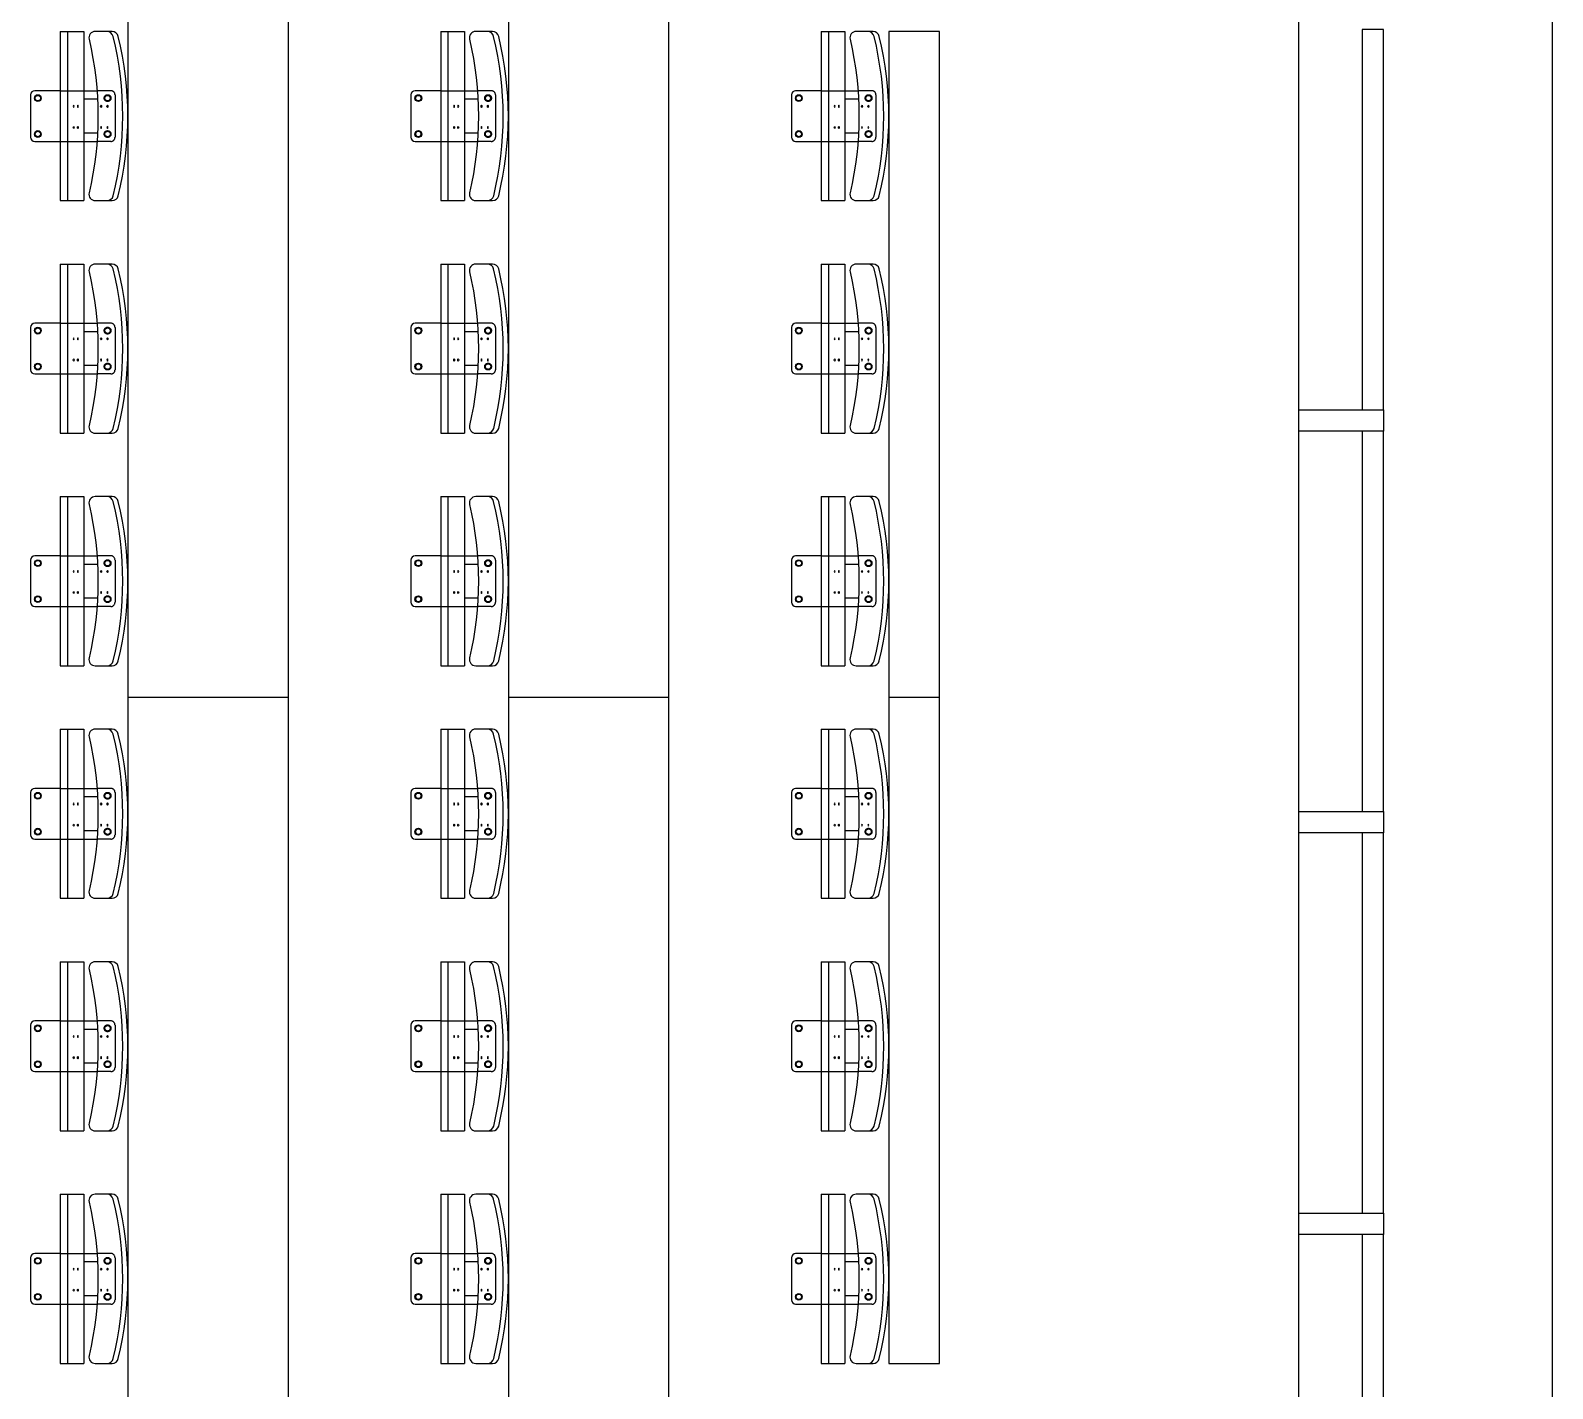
# Model space of a CAD drawing. Header units: centimetres. Extents: x -1707 to 3112, y 43 to 5669.
# Drawn here: x 158.628 to 162.229, y 45.695 to 48.907 of the extents above; entities that cross this region are included whole.
import ezdxf

# ---------------------------------------------------------------- set-up
doc = ezdxf.new("R2010")
doc.units = ezdxf.units.CM
doc.header["$LTSCALE"] = 100
doc.header["$MEASUREMENT"] = 0
doc.linetypes.add('CACHE', pattern=[0.375, 0.25, -0.125])
doc.layers.add('1-cloison', color=9, linetype='Continuous')

msp = doc.modelspace()

# ---------------------------------------------------------------- linework, layer by layer
at = {"layer": '1-cloison', "color": 7}
for p, q in [((158.8588, 51.73), (158.8588, 44.58)), ((159.2388, 44.58), (159.2388, 51.73)), ((159.7588, 51.73), (159.7588, 44.58)), ((160.1388, 44.58), (160.1388, 51.73)), ((160.7788, 48.905), (160.6588, 48.905)), ((160.6588, 48.905), (160.6588, 45.755)), ((160.7788, 45.755), (160.7788, 48.905)), ((158.6284, 48.755), (158.6284, 48.655)), ((158.6988, 48.765), (158.6384, 48.765)), ((158.7548, 48.765), (158.7858, 48.765)), ((159.5284, 48.755), (159.5284, 48.655)), ((159.5988, 48.765), (159.5384, 48.765)), ((159.6548, 48.765), (159.6858, 48.765)), ((160.4284, 48.755), (160.4284, 48.655)), ((160.4988, 48.765), (160.4384, 48.765)), ((160.5548, 48.765), (160.5858, 48.765)), ((158.7871, 48.7448), (158.7548, 48.7448)), ((159.6871, 48.7448), (159.6548, 48.7448)), ((160.5871, 48.7448), (160.5548, 48.7448)), ((158.6384, 48.645), (158.6988, 48.645)), ((158.7871, 48.6648), (158.7548, 48.6648)), ((158.7548, 48.645), (158.7858, 48.645)), ((159.5384, 48.645), (159.5988, 48.645)), ((159.6871, 48.6648), (159.6548, 48.6648)), ((159.6548, 48.645), (159.6858, 48.645)), ((160.4384, 48.645), (160.4988, 48.645)), ((160.5871, 48.6648), (160.5548, 48.6648)), ((160.5548, 48.645), (160.5858, 48.645)), ((158.6988, 48.215), (158.6384, 48.215)), ((158.7548, 48.215), (158.7858, 48.215)), ((159.5988, 48.215), (159.5384, 48.215)), ((159.6548, 48.215), (159.6858, 48.215)), ((160.4988, 48.215), (160.4384, 48.215)), ((160.5548, 48.215), (160.5858, 48.215)), ((158.6284, 48.205), (158.6284, 48.105)), ((158.7871, 48.1948), (158.7548, 48.1948)), ((159.5284, 48.205), (159.5284, 48.105)), ((159.6871, 48.1948), (159.6548, 48.1948)), ((160.4284, 48.205), (160.4284, 48.105)), ((160.5871, 48.1948), (160.5548, 48.1948)), ((158.7871, 48.1148), (158.7548, 48.1148)), ((159.6871, 48.1148), (159.6548, 48.1148)), ((160.5871, 48.1148), (160.5548, 48.1148)), ((158.6384, 48.095), (158.6988, 48.095)), ((158.7548, 48.095), (158.7858, 48.095)), ((159.5384, 48.095), (159.5988, 48.095)), ((159.6548, 48.095), (159.6858, 48.095)), ((160.4384, 48.095), (160.4988, 48.095)), ((160.5548, 48.095), (160.5858, 48.095)), ((158.6284, 47.655), (158.6284, 47.555)), ((158.6988, 47.665), (158.6384, 47.665)), ((158.7548, 47.665), (158.7858, 47.665)), ((158.7871, 47.6448), (158.7548, 47.6448)), ((159.5284, 47.655), (159.5284, 47.555)), ((159.5988, 47.665), (159.5384, 47.665)), ((159.6548, 47.665), (159.6858, 47.665)), ((159.6871, 47.6448), (159.6548, 47.6448)), ((160.4284, 47.655), (160.4284, 47.555)), ((160.4988, 47.665), (160.4384, 47.665)), ((160.5548, 47.665), (160.5858, 47.665)), ((160.5871, 47.6448), (160.5548, 47.6448)), ((158.7871, 47.5648), (158.7548, 47.5648)), ((159.6871, 47.5648), (159.6548, 47.5648)), ((160.5871, 47.5648), (160.5548, 47.5648)), ((158.6384, 47.545), (158.6988, 47.545)), ((158.7548, 47.545), (158.7858, 47.545)), ((159.5384, 47.545), (159.5988, 47.545)), ((159.6548, 47.545), (159.6858, 47.545)), ((160.4384, 47.545), (160.4988, 47.545)), ((160.5548, 47.545), (160.5858, 47.545)), ((159.2388, 47.33), (158.8588, 47.33)), ((160.1388, 47.33), (159.7588, 47.33)), ((160.7788, 47.33), (160.6588, 47.33)), ((158.6284, 47.105), (158.6284, 47.005)), ((158.6988, 47.115), (158.6384, 47.115)), ((158.7548, 47.115), (158.7858, 47.115)), ((158.7871, 47.0948), (158.7548, 47.0948)), ((159.5284, 47.105), (159.5284, 47.005)), ((159.5988, 47.115), (159.5384, 47.115)), ((159.6548, 47.115), (159.6858, 47.115)), ((159.6871, 47.0948), (159.6548, 47.0948)), ((160.4284, 47.105), (160.4284, 47.005)), ((160.4988, 47.115), (160.4384, 47.115)), ((160.5548, 47.115), (160.5858, 47.115)), ((160.5871, 47.0948), (160.5548, 47.0948)), ((158.6384, 46.995), (158.6988, 46.995)), ((158.7871, 47.0148), (158.7548, 47.0148)), ((158.7548, 46.995), (158.7858, 46.995)), ((159.5384, 46.995), (159.5988, 46.995)), ((159.6871, 47.0148), (159.6548, 47.0148)), ((159.6548, 46.995), (159.6858, 46.995)), ((160.4384, 46.995), (160.4988, 46.995)), ((160.5871, 47.0148), (160.5548, 47.0148)), ((160.5548, 46.995), (160.5858, 46.995)), ((158.6284, 46.555), (158.6284, 46.455)), ((158.6988, 46.565), (158.6384, 46.565)), ((158.7548, 46.565), (158.7858, 46.565)), ((159.5284, 46.555), (159.5284, 46.455)), ((159.5988, 46.565), (159.5384, 46.565)), ((159.6548, 46.565), (159.6858, 46.565)), ((160.4284, 46.555), (160.4284, 46.455)), ((160.4988, 46.565), (160.4384, 46.565)), ((160.5548, 46.565), (160.5858, 46.565)), ((158.7871, 46.5448), (158.7548, 46.5448)), ((159.6871, 46.5448), (159.6548, 46.5448)), ((160.5871, 46.5448), (160.5548, 46.5448)), ((158.6384, 46.445), (158.6988, 46.445)), ((158.7871, 46.4648), (158.7548, 46.4648)), ((158.7548, 46.445), (158.7858, 46.445)), ((159.5384, 46.445), (159.5988, 46.445)), ((159.6871, 46.4648), (159.6548, 46.4648)), ((159.6548, 46.445), (159.6858, 46.445)), ((160.4384, 46.445), (160.4988, 46.445)), ((160.5871, 46.4648), (160.5548, 46.4648)), ((160.5548, 46.445), (160.5858, 46.445)), ((158.6988, 46.015), (158.6384, 46.015)), ((158.7548, 46.015), (158.7858, 46.015)), ((159.5988, 46.015), (159.5384, 46.015)), ((159.6548, 46.015), (159.6858, 46.015)), ((160.4988, 46.015), (160.4384, 46.015)), ((160.5548, 46.015), (160.5858, 46.015)), ((158.6284, 46.005), (158.6284, 45.905)), ((158.7871, 45.9948), (158.7548, 45.9948)), ((159.5284, 46.005), (159.5284, 45.905)), ((159.6871, 45.9948), (159.6548, 45.9948)), ((160.4284, 46.005), (160.4284, 45.905)), ((160.5871, 45.9948), (160.5548, 45.9948)), ((158.7871, 45.9148), (158.7548, 45.9148)), ((159.6871, 45.9148), (159.6548, 45.9148)), ((160.5871, 45.9148), (160.5548, 45.9148)), ((158.6384, 45.895), (158.6988, 45.895)), ((158.7548, 45.895), (158.7858, 45.895)), ((159.5384, 45.895), (159.5988, 45.895)), ((159.6548, 45.895), (159.6858, 45.895)), ((160.4384, 45.895), (160.4988, 45.895)), ((160.5548, 45.895), (160.5858, 45.895)), ((160.6588, 45.755), (160.7788, 45.755))]:
    msp.add_line(p, q, dxfattribs=at)
at = {"layer": '1-cloison', "color": 7, "linetype": 'ByBlock'}
for p, q in [((158.6988, 48.905), (158.6988, 48.505)), ((158.6988, 48.905), (158.7548, 48.905)), ((158.7158, 48.905), (158.7158, 48.505)), ((158.7548, 48.905), (158.7548, 48.505)), ((159.5988, 48.905), (159.5988, 48.505)), ((159.5988, 48.905), (159.6548, 48.905)), ((159.6158, 48.905), (159.6158, 48.505)), ((159.6548, 48.905), (159.6548, 48.505)), ((160.4988, 48.905), (160.4988, 48.505)), ((160.4988, 48.905), (160.5548, 48.905)), ((160.5158, 48.905), (160.5158, 48.505)), ((160.5548, 48.905), (160.5548, 48.505)), ((158.6988, 48.505), (158.7548, 48.505)), ((159.5988, 48.505), (159.6548, 48.505)), ((160.4988, 48.505), (160.5548, 48.505)), ((158.6988, 48.355), (158.6988, 47.955)), ((158.6988, 48.355), (158.7548, 48.355)), ((158.7158, 48.355), (158.7158, 47.955)), ((158.7548, 48.355), (158.7548, 47.955)), ((159.5988, 48.355), (159.5988, 47.955)), ((159.5988, 48.355), (159.6548, 48.355)), ((159.6158, 48.355), (159.6158, 47.955)), ((159.6548, 48.355), (159.6548, 47.955)), ((160.4988, 48.355), (160.4988, 47.955)), ((160.4988, 48.355), (160.5548, 48.355)), ((160.5158, 48.355), (160.5158, 47.955)), ((160.5548, 48.355), (160.5548, 47.955)), ((158.6988, 47.955), (158.7548, 47.955)), ((159.5988, 47.955), (159.6548, 47.955)), ((160.4988, 47.955), (160.5548, 47.955)), ((158.6988, 47.805), (158.6988, 47.405)), ((158.6988, 47.805), (158.7548, 47.805)), ((158.7158, 47.805), (158.7158, 47.405)), ((158.7548, 47.805), (158.7548, 47.405)), ((159.5988, 47.805), (159.5988, 47.405)), ((159.5988, 47.805), (159.6548, 47.805)), ((159.6158, 47.805), (159.6158, 47.405)), ((159.6548, 47.805), (159.6548, 47.405)), ((160.4988, 47.805), (160.4988, 47.405)), ((160.4988, 47.805), (160.5548, 47.805)), ((160.5158, 47.805), (160.5158, 47.405)), ((160.5548, 47.805), (160.5548, 47.405)), ((158.6988, 47.405), (158.7548, 47.405)), ((159.5988, 47.405), (159.6548, 47.405)), ((160.4988, 47.405), (160.5548, 47.405)), ((158.6988, 47.255), (158.6988, 46.855)), ((158.6988, 47.255), (158.7548, 47.255)), ((158.7158, 47.255), (158.7158, 46.855)), ((158.7548, 47.255), (158.7548, 46.855)), ((159.5988, 47.255), (159.5988, 46.855)), ((159.5988, 47.255), (159.6548, 47.255)), ((159.6158, 47.255), (159.6158, 46.855)), ((159.6548, 47.255), (159.6548, 46.855)), ((160.4988, 47.255), (160.4988, 46.855)), ((160.4988, 47.255), (160.5548, 47.255)), ((160.5158, 47.255), (160.5158, 46.855)), ((160.5548, 47.255), (160.5548, 46.855)), ((158.6988, 46.855), (158.7548, 46.855)), ((159.5988, 46.855), (159.6548, 46.855)), ((160.4988, 46.855), (160.5548, 46.855)), ((158.6988, 46.705), (158.6988, 46.305)), ((158.6988, 46.705), (158.7548, 46.705)), ((158.7158, 46.705), (158.7158, 46.305)), ((158.7548, 46.705), (158.7548, 46.305)), ((159.5988, 46.705), (159.5988, 46.305)), ((159.5988, 46.705), (159.6548, 46.705)), ((159.6158, 46.705), (159.6158, 46.305)), ((159.6548, 46.705), (159.6548, 46.305)), ((160.4988, 46.705), (160.4988, 46.305)), ((160.4988, 46.705), (160.5548, 46.705)), ((160.5158, 46.705), (160.5158, 46.305)), ((160.5548, 46.705), (160.5548, 46.305)), ((158.6988, 46.305), (158.7548, 46.305)), ((159.5988, 46.305), (159.6548, 46.305)), ((160.4988, 46.305), (160.5548, 46.305)), ((158.6988, 46.155), (158.6988, 45.755)), ((158.6988, 46.155), (158.7548, 46.155)), ((158.7158, 46.155), (158.7158, 45.755)), ((158.7548, 46.155), (158.7548, 45.755)), ((159.5988, 46.155), (159.5988, 45.755)), ((159.5988, 46.155), (159.6548, 46.155)), ((159.6158, 46.155), (159.6158, 45.755)), ((159.6548, 46.155), (159.6548, 45.755)), ((160.4988, 46.155), (160.4988, 45.755)), ((160.4988, 46.155), (160.5548, 46.155)), ((160.5158, 46.155), (160.5158, 45.755)), ((160.5548, 46.155), (160.5548, 45.755)), ((158.6988, 45.755), (158.7548, 45.755)), ((159.5988, 45.755), (159.6548, 45.755)), ((160.4988, 45.755), (160.5548, 45.755))]:
    msp.add_line(p, q, dxfattribs=at)
at = {"layer": '1-cloison', "color": 7, "linetype": 'CACHE'}
for p, q in [((158.6988, 48.765), (158.7548, 48.765)), ((158.8184, 48.765), (158.7858, 48.765)), ((158.8284, 48.755), (158.8284, 48.655)), ((159.5988, 48.765), (159.6548, 48.765)), ((159.7184, 48.765), (159.6858, 48.765)), ((159.7284, 48.755), (159.7284, 48.655)), ((160.4988, 48.765), (160.5548, 48.765)), ((160.6184, 48.765), (160.5858, 48.765)), ((160.6284, 48.755), (160.6284, 48.655)), ((158.6988, 48.645), (158.7548, 48.645)), ((158.8184, 48.645), (158.7858, 48.645)), ((159.5988, 48.645), (159.6548, 48.645)), ((159.7184, 48.645), (159.6858, 48.645)), ((160.4988, 48.645), (160.5548, 48.645)), ((160.6184, 48.645), (160.5858, 48.645)), ((158.6988, 48.215), (158.7548, 48.215)), ((158.8184, 48.215), (158.7858, 48.215)), ((159.5988, 48.215), (159.6548, 48.215)), ((159.7184, 48.215), (159.6858, 48.215)), ((160.4988, 48.215), (160.5548, 48.215)), ((160.6184, 48.215), (160.5858, 48.215)), ((158.8284, 48.205), (158.8284, 48.105)), ((159.7284, 48.205), (159.7284, 48.105)), ((160.6284, 48.205), (160.6284, 48.105)), ((158.6988, 48.095), (158.7548, 48.095)), ((158.8184, 48.095), (158.7858, 48.095)), ((159.5988, 48.095), (159.6548, 48.095)), ((159.7184, 48.095), (159.6858, 48.095)), ((160.4988, 48.095), (160.5548, 48.095)), ((160.6184, 48.095), (160.5858, 48.095)), ((158.6988, 47.665), (158.7548, 47.665)), ((158.8184, 47.665), (158.7858, 47.665)), ((158.8284, 47.655), (158.8284, 47.555)), ((159.5988, 47.665), (159.6548, 47.665)), ((159.7184, 47.665), (159.6858, 47.665)), ((159.7284, 47.655), (159.7284, 47.555)), ((160.4988, 47.665), (160.5548, 47.665)), ((160.6184, 47.665), (160.5858, 47.665)), ((160.6284, 47.655), (160.6284, 47.555)), ((158.6988, 47.545), (158.7548, 47.545)), ((158.8184, 47.545), (158.7858, 47.545)), ((159.5988, 47.545), (159.6548, 47.545)), ((159.7184, 47.545), (159.6858, 47.545)), ((160.4988, 47.545), (160.5548, 47.545)), ((160.6184, 47.545), (160.5858, 47.545)), ((158.6988, 47.115), (158.7548, 47.115)), ((158.8184, 47.115), (158.7858, 47.115)), ((158.8284, 47.105), (158.8284, 47.005)), ((159.5988, 47.115), (159.6548, 47.115)), ((159.7184, 47.115), (159.6858, 47.115)), ((159.7284, 47.105), (159.7284, 47.005)), ((160.4988, 47.115), (160.5548, 47.115)), ((160.6184, 47.115), (160.5858, 47.115)), ((160.6284, 47.105), (160.6284, 47.005)), ((158.6988, 46.995), (158.7548, 46.995)), ((158.8184, 46.995), (158.7858, 46.995)), ((159.5988, 46.995), (159.6548, 46.995)), ((159.7184, 46.995), (159.6858, 46.995)), ((160.4988, 46.995), (160.5548, 46.995)), ((160.6184, 46.995), (160.5858, 46.995)), ((158.6988, 46.565), (158.7548, 46.565)), ((158.8184, 46.565), (158.7858, 46.565)), ((158.8284, 46.555), (158.8284, 46.455)), ((159.5988, 46.565), (159.6548, 46.565)), ((159.7184, 46.565), (159.6858, 46.565)), ((159.7284, 46.555), (159.7284, 46.455)), ((160.4988, 46.565), (160.5548, 46.565)), ((160.6184, 46.565), (160.5858, 46.565)), ((160.6284, 46.555), (160.6284, 46.455)), ((158.6988, 46.445), (158.7548, 46.445)), ((158.8184, 46.445), (158.7858, 46.445)), ((159.5988, 46.445), (159.6548, 46.445)), ((159.7184, 46.445), (159.6858, 46.445)), ((160.4988, 46.445), (160.5548, 46.445)), ((160.6184, 46.445), (160.5858, 46.445)), ((158.6988, 46.015), (158.7548, 46.015)), ((158.8184, 46.015), (158.7858, 46.015)), ((159.5988, 46.015), (159.6548, 46.015)), ((159.7184, 46.015), (159.6858, 46.015)), ((160.4988, 46.015), (160.5548, 46.015)), ((160.6184, 46.015), (160.5858, 46.015)), ((158.8284, 46.005), (158.8284, 45.905)), ((159.7284, 46.005), (159.7284, 45.905)), ((160.6284, 46.005), (160.6284, 45.905)), ((158.6988, 45.895), (158.7548, 45.895)), ((158.8184, 45.895), (158.7858, 45.895)), ((159.5988, 45.895), (159.6548, 45.895)), ((159.7184, 45.895), (159.6858, 45.895)), ((160.4988, 45.895), (160.5548, 45.895)), ((160.6184, 45.895), (160.5858, 45.895))]:
    msp.add_line(p, q, dxfattribs=at)
at = {"layer": '1-cloison', "color": 7}
msp.add_lwpolyline([(161.8287, 42.96), (162.2287, 42.96), (162.2287, 62.51), (160.7794, 62.51)], dxfattribs=at)
at = {"layer": '1-cloison', "color": 7, "ltscale": 2}
msp.add_lwpolyline([(160.3925, 43.56), (161.6287, 43.56), (161.6287, 61.91), (160.8294, 61.91)], dxfattribs=at)
at = {"layer": '1-cloison', "color": 7, "linetype": 'ByBlock'}
for points in [[(158.7671, 48.5234, 0.483507), (158.7817, 48.505), (158.8215, 48.505, 0.345619), (158.8361, 48.5164, 0.120525), (158.836, 48.8935, 0.345528), (158.8214, 48.905), (158.7816, 48.905, 0.483604), (158.767, 48.8865, -0.115929)], [(159.6671, 48.5234, 0.483507), (159.6817, 48.505), (159.7215, 48.505, 0.345619), (159.7361, 48.5164, 0.120525), (159.736, 48.8935, 0.345528), (159.7214, 48.905), (159.6816, 48.905, 0.483604), (159.667, 48.8865, -0.115929)], [(160.5671, 48.5234, 0.483507), (160.5817, 48.505), (160.6215, 48.505, 0.345619), (160.6361, 48.5164, 0.120525), (160.636, 48.8935, 0.345528), (160.6214, 48.905), (160.5816, 48.905, 0.483604), (160.567, 48.8865, -0.115929)], [(158.7671, 47.9734, 0.483507), (158.7817, 47.955), (158.8215, 47.955, 0.345619), (158.8361, 47.9664, 0.120525), (158.836, 48.3435, 0.345528), (158.8214, 48.355), (158.7816, 48.355, 0.483604), (158.767, 48.3365, -0.115929)], [(159.6671, 47.9734, 0.483507), (159.6817, 47.955), (159.7215, 47.955, 0.345619), (159.7361, 47.9664, 0.120525), (159.736, 48.3435, 0.345528), (159.7214, 48.355), (159.6816, 48.355, 0.483604), (159.667, 48.3365, -0.115929)], [(160.5671, 47.9734, 0.483507), (160.5817, 47.955), (160.6215, 47.955, 0.345619), (160.6361, 47.9664, 0.120525), (160.636, 48.3435, 0.345528), (160.6214, 48.355), (160.5816, 48.355, 0.483604), (160.567, 48.3365, -0.115929)], [(158.7671, 47.4234, 0.483507), (158.7817, 47.405), (158.8215, 47.405, 0.345619), (158.8361, 47.4164, 0.120525), (158.836, 47.7935, 0.345528), (158.8214, 47.805), (158.7816, 47.805, 0.483604), (158.767, 47.7865, -0.115929)], [(159.6671, 47.4234, 0.483507), (159.6817, 47.405), (159.7215, 47.405, 0.345619), (159.7361, 47.4164, 0.120525), (159.736, 47.7935, 0.345528), (159.7214, 47.805), (159.6816, 47.805, 0.483604), (159.667, 47.7865, -0.115929)], [(160.5671, 47.4234, 0.483507), (160.5817, 47.405), (160.6215, 47.405, 0.345619), (160.6361, 47.4164, 0.120525), (160.636, 47.7935, 0.345528), (160.6214, 47.805), (160.5816, 47.805, 0.483604), (160.567, 47.7865, -0.115929)], [(158.7671, 46.8734, 0.483507), (158.7817, 46.855), (158.8215, 46.855, 0.345619), (158.8361, 46.8664, 0.120525), (158.836, 47.2435, 0.345528), (158.8214, 47.255), (158.7816, 47.255, 0.483604), (158.767, 47.2365, -0.115929)], [(159.6671, 46.8734, 0.483507), (159.6817, 46.855), (159.7215, 46.855, 0.345619), (159.7361, 46.8664, 0.120525), (159.736, 47.2435, 0.345528), (159.7214, 47.255), (159.6816, 47.255, 0.483604), (159.667, 47.2365, -0.115929)], [(160.5671, 46.8734, 0.483507), (160.5817, 46.855), (160.6215, 46.855, 0.345619), (160.6361, 46.8664, 0.120525), (160.636, 47.2435, 0.345528), (160.6214, 47.255), (160.5816, 47.255, 0.483604), (160.567, 47.2365, -0.115929)], [(158.7671, 46.3234, 0.483507), (158.7817, 46.305), (158.8215, 46.305, 0.345619), (158.8361, 46.3164, 0.120525), (158.836, 46.6935, 0.345528), (158.8214, 46.705), (158.7816, 46.705, 0.483604), (158.767, 46.6865, -0.115929)], [(159.6671, 46.3234, 0.483507), (159.6817, 46.305), (159.7215, 46.305, 0.345619), (159.7361, 46.3164, 0.120525), (159.736, 46.6935, 0.345528), (159.7214, 46.705), (159.6816, 46.705, 0.483604), (159.667, 46.6865, -0.115929)], [(160.5671, 46.3234, 0.483507), (160.5817, 46.305), (160.6215, 46.305, 0.345619), (160.6361, 46.3164, 0.120525), (160.636, 46.6935, 0.345528), (160.6214, 46.705), (160.5816, 46.705, 0.483604), (160.567, 46.6865, -0.115929)], [(158.7671, 45.7734, 0.483507), (158.7817, 45.755), (158.8215, 45.755, 0.345619), (158.8361, 45.7664, 0.120525), (158.836, 46.1435, 0.345528), (158.8214, 46.155), (158.7816, 46.155, 0.483604), (158.767, 46.1365, -0.115929)], [(159.6671, 45.7734, 0.483507), (159.6817, 45.755), (159.7215, 45.755, 0.345619), (159.7361, 45.7664, 0.120525), (159.736, 46.1435, 0.345528), (159.7214, 46.155), (159.6816, 46.155, 0.483604), (159.667, 46.1365, -0.115929)], [(160.5671, 45.7734, 0.483507), (160.5817, 45.755), (160.6215, 45.755, 0.345619), (160.6361, 45.7664, 0.120525), (160.636, 46.1435, 0.345528), (160.6214, 46.155), (160.5816, 46.155, 0.483604), (160.567, 46.1365, -0.115929)]]:
    msp.add_lwpolyline(points, format="xyb", close=True, dxfattribs=at)
for points in [[(158.8095, 48.505, 0.345619), (158.8241, 48.5164, 0.120525), (158.824, 48.8935, 0.345528), (158.8094, 48.905)], [(159.7095, 48.505, 0.345619), (159.7241, 48.5164, 0.120525), (159.724, 48.8935, 0.345528), (159.7094, 48.905)], [(160.6095, 48.505, 0.345619), (160.6241, 48.5164, 0.120525), (160.624, 48.8935, 0.345528), (160.6094, 48.905)], [(158.8095, 47.955, 0.345619), (158.8241, 47.9664, 0.120525), (158.824, 48.3435, 0.345528), (158.8094, 48.355)], [(159.7095, 47.955, 0.345619), (159.7241, 47.9664, 0.120525), (159.724, 48.3435, 0.345528), (159.7094, 48.355)], [(160.6095, 47.955, 0.345619), (160.6241, 47.9664, 0.120525), (160.624, 48.3435, 0.345528), (160.6094, 48.355)], [(158.8095, 47.405, 0.345619), (158.8241, 47.4164, 0.120525), (158.824, 47.7935, 0.345528), (158.8094, 47.805)], [(159.7095, 47.405, 0.345619), (159.7241, 47.4164, 0.120525), (159.724, 47.7935, 0.345528), (159.7094, 47.805)], [(160.6095, 47.405, 0.345619), (160.6241, 47.4164, 0.120525), (160.624, 47.7935, 0.345528), (160.6094, 47.805)], [(158.8095, 46.855, 0.345619), (158.8241, 46.8664, 0.120525), (158.824, 47.2435, 0.345528), (158.8094, 47.255)], [(159.7095, 46.855, 0.345619), (159.7241, 46.8664, 0.120525), (159.724, 47.2435, 0.345528), (159.7094, 47.255)], [(160.6095, 46.855, 0.345619), (160.6241, 46.8664, 0.120525), (160.624, 47.2435, 0.345528), (160.6094, 47.255)], [(158.8095, 46.305, 0.345619), (158.8241, 46.3164, 0.120525), (158.824, 46.6935, 0.345528), (158.8094, 46.705)], [(159.7095, 46.305, 0.345619), (159.7241, 46.3164, 0.120525), (159.724, 46.6935, 0.345528), (159.7094, 46.705)], [(160.6095, 46.305, 0.345619), (160.6241, 46.3164, 0.120525), (160.624, 46.6935, 0.345528), (160.6094, 46.705)], [(158.8095, 45.755, 0.345619), (158.8241, 45.7664, 0.120525), (158.824, 46.1435, 0.345528), (158.8094, 46.155)], [(159.7095, 45.755, 0.345619), (159.7241, 45.7664, 0.120525), (159.724, 46.1435, 0.345528), (159.7094, 46.155)], [(160.6095, 45.755, 0.345619), (160.6241, 45.7664, 0.120525), (160.624, 46.1435, 0.345528), (160.6094, 46.155)]]:
    msp.add_lwpolyline(points, format="xyb", dxfattribs=at)
at = {"layer": '1-cloison', "color": 7, "ltscale": 2}
for points in [[(161.8287, 48.91), (161.7787, 48.91), (161.7787, 48.01), (161.8287, 48.01)], [(161.6287, 48.01), (161.8287, 48.01), (161.8287, 47.96), (161.6287, 47.96)], [(161.8287, 47.96), (161.7787, 47.96), (161.7787, 47.06), (161.8287, 47.06)], [(161.6287, 47.06), (161.8287, 47.06), (161.8287, 47.01), (161.6287, 47.01)], [(161.8287, 47.01), (161.7787, 47.01), (161.7787, 46.11), (161.8287, 46.11)], [(161.6287, 46.11), (161.8287, 46.11), (161.8287, 46.06), (161.6287, 46.06)], [(161.8287, 46.06), (161.7787, 46.06), (161.7787, 45.16), (161.8287, 45.16)]]:
    msp.add_lwpolyline(points, close=True, dxfattribs=at)
at = {"layer": '1-cloison', "color": 7}
for points in [[(158.6496, 48.754), (158.6534, 48.7475), (158.6496, 48.741), (158.6421, 48.741), (158.6384, 48.7475), (158.6421, 48.754)], [(159.5496, 48.754), (159.5534, 48.7475), (159.5496, 48.741), (159.5421, 48.741), (159.5384, 48.7475), (159.5421, 48.754)], [(160.4496, 48.754), (160.4534, 48.7475), (160.4496, 48.741), (160.4421, 48.741), (160.4384, 48.7475), (160.4421, 48.754)], [(158.6496, 48.656), (158.6534, 48.6625), (158.6496, 48.669), (158.6421, 48.669), (158.6384, 48.6625), (158.6421, 48.656)], [(159.5496, 48.656), (159.5534, 48.6625), (159.5496, 48.669), (159.5421, 48.669), (159.5384, 48.6625), (159.5421, 48.656)], [(160.4496, 48.656), (160.4534, 48.6625), (160.4496, 48.669), (160.4421, 48.669), (160.4384, 48.6625), (160.4421, 48.656)], [(158.6496, 48.204), (158.6534, 48.1975), (158.6496, 48.191), (158.6421, 48.191), (158.6384, 48.1975), (158.6421, 48.204)], [(159.5496, 48.204), (159.5534, 48.1975), (159.5496, 48.191), (159.5421, 48.191), (159.5384, 48.1975), (159.5421, 48.204)], [(160.4496, 48.204), (160.4534, 48.1975), (160.4496, 48.191), (160.4421, 48.191), (160.4384, 48.1975), (160.4421, 48.204)], [(158.6496, 48.106), (158.6534, 48.1125), (158.6496, 48.119), (158.6421, 48.119), (158.6384, 48.1125), (158.6421, 48.106)], [(159.5496, 48.106), (159.5534, 48.1125), (159.5496, 48.119), (159.5421, 48.119), (159.5384, 48.1125), (159.5421, 48.106)], [(160.4496, 48.106), (160.4534, 48.1125), (160.4496, 48.119), (160.4421, 48.119), (160.4384, 48.1125), (160.4421, 48.106)], [(158.6496, 47.654), (158.6534, 47.6475), (158.6496, 47.641), (158.6421, 47.641), (158.6384, 47.6475), (158.6421, 47.654)], [(159.5496, 47.654), (159.5534, 47.6475), (159.5496, 47.641), (159.5421, 47.641), (159.5384, 47.6475), (159.5421, 47.654)], [(160.4496, 47.654), (160.4534, 47.6475), (160.4496, 47.641), (160.4421, 47.641), (160.4384, 47.6475), (160.4421, 47.654)], [(158.6496, 47.556), (158.6534, 47.5625), (158.6496, 47.569), (158.6421, 47.569), (158.6384, 47.5625), (158.6421, 47.556)], [(159.5496, 47.556), (159.5534, 47.5625), (159.5496, 47.569), (159.5421, 47.569), (159.5384, 47.5625), (159.5421, 47.556)], [(160.4496, 47.556), (160.4534, 47.5625), (160.4496, 47.569), (160.4421, 47.569), (160.4384, 47.5625), (160.4421, 47.556)], [(158.6496, 47.104), (158.6534, 47.0975), (158.6496, 47.091), (158.6421, 47.091), (158.6384, 47.0975), (158.6421, 47.104)], [(159.5496, 47.104), (159.5534, 47.0975), (159.5496, 47.091), (159.5421, 47.091), (159.5384, 47.0975), (159.5421, 47.104)], [(160.4496, 47.104), (160.4534, 47.0975), (160.4496, 47.091), (160.4421, 47.091), (160.4384, 47.0975), (160.4421, 47.104)], [(158.6496, 47.006), (158.6534, 47.0125), (158.6496, 47.019), (158.6421, 47.019), (158.6384, 47.0125), (158.6421, 47.006)], [(159.5496, 47.006), (159.5534, 47.0125), (159.5496, 47.019), (159.5421, 47.019), (159.5384, 47.0125), (159.5421, 47.006)], [(160.4496, 47.006), (160.4534, 47.0125), (160.4496, 47.019), (160.4421, 47.019), (160.4384, 47.0125), (160.4421, 47.006)], [(158.6496, 46.554), (158.6534, 46.5475), (158.6496, 46.541), (158.6421, 46.541), (158.6384, 46.5475), (158.6421, 46.554)], [(159.5496, 46.554), (159.5534, 46.5475), (159.5496, 46.541), (159.5421, 46.541), (159.5384, 46.5475), (159.5421, 46.554)], [(160.4496, 46.554), (160.4534, 46.5475), (160.4496, 46.541), (160.4421, 46.541), (160.4384, 46.5475), (160.4421, 46.554)], [(158.6496, 46.456), (158.6534, 46.4625), (158.6496, 46.469), (158.6421, 46.469), (158.6384, 46.4625), (158.6421, 46.456)], [(159.5496, 46.456), (159.5534, 46.4625), (159.5496, 46.469), (159.5421, 46.469), (159.5384, 46.4625), (159.5421, 46.456)], [(160.4496, 46.456), (160.4534, 46.4625), (160.4496, 46.469), (160.4421, 46.469), (160.4384, 46.4625), (160.4421, 46.456)], [(158.6496, 46.004), (158.6534, 45.9975), (158.6496, 45.991), (158.6421, 45.991), (158.6384, 45.9975), (158.6421, 46.004)], [(159.5496, 46.004), (159.5534, 45.9975), (159.5496, 45.991), (159.5421, 45.991), (159.5384, 45.9975), (159.5421, 46.004)], [(160.4496, 46.004), (160.4534, 45.9975), (160.4496, 45.991), (160.4421, 45.991), (160.4384, 45.9975), (160.4421, 46.004)], [(158.6496, 45.906), (158.6534, 45.9125), (158.6496, 45.919), (158.6421, 45.919), (158.6384, 45.9125), (158.6421, 45.906)], [(159.5496, 45.906), (159.5534, 45.9125), (159.5496, 45.919), (159.5421, 45.919), (159.5384, 45.9125), (159.5421, 45.906)], [(160.4496, 45.906), (160.4534, 45.9125), (160.4496, 45.919), (160.4421, 45.919), (160.4384, 45.9125), (160.4421, 45.906)]]:
    msp.add_lwpolyline(points, close=True, dxfattribs=at)
at = {"layer": '1-cloison', "color": 7, "linetype": 'CACHE'}
for points in [[(158.8071, 48.754), (158.8034, 48.7475), (158.8071, 48.741), (158.8146, 48.741), (158.8184, 48.7475), (158.8146, 48.754)], [(159.7071, 48.754), (159.7034, 48.7475), (159.7071, 48.741), (159.7146, 48.741), (159.7184, 48.7475), (159.7146, 48.754)], [(160.6071, 48.754), (160.6034, 48.7475), (160.6071, 48.741), (160.6146, 48.741), (160.6184, 48.7475), (160.6146, 48.754)], [(158.8071, 48.656), (158.8034, 48.6625), (158.8071, 48.669), (158.8146, 48.669), (158.8184, 48.6625), (158.8146, 48.656)], [(159.7071, 48.656), (159.7034, 48.6625), (159.7071, 48.669), (159.7146, 48.669), (159.7184, 48.6625), (159.7146, 48.656)], [(160.6071, 48.656), (160.6034, 48.6625), (160.6071, 48.669), (160.6146, 48.669), (160.6184, 48.6625), (160.6146, 48.656)], [(158.8071, 48.204), (158.8034, 48.1975), (158.8071, 48.191), (158.8146, 48.191), (158.8184, 48.1975), (158.8146, 48.204)], [(159.7071, 48.204), (159.7034, 48.1975), (159.7071, 48.191), (159.7146, 48.191), (159.7184, 48.1975), (159.7146, 48.204)], [(160.6071, 48.204), (160.6034, 48.1975), (160.6071, 48.191), (160.6146, 48.191), (160.6184, 48.1975), (160.6146, 48.204)], [(158.8071, 48.106), (158.8034, 48.1125), (158.8071, 48.119), (158.8146, 48.119), (158.8184, 48.1125), (158.8146, 48.106)], [(159.7071, 48.106), (159.7034, 48.1125), (159.7071, 48.119), (159.7146, 48.119), (159.7184, 48.1125), (159.7146, 48.106)], [(160.6071, 48.106), (160.6034, 48.1125), (160.6071, 48.119), (160.6146, 48.119), (160.6184, 48.1125), (160.6146, 48.106)], [(158.8071, 47.654), (158.8034, 47.6475), (158.8071, 47.641), (158.8146, 47.641), (158.8184, 47.6475), (158.8146, 47.654)], [(159.7071, 47.654), (159.7034, 47.6475), (159.7071, 47.641), (159.7146, 47.641), (159.7184, 47.6475), (159.7146, 47.654)], [(160.6071, 47.654), (160.6034, 47.6475), (160.6071, 47.641), (160.6146, 47.641), (160.6184, 47.6475), (160.6146, 47.654)], [(158.8071, 47.556), (158.8034, 47.5625), (158.8071, 47.569), (158.8146, 47.569), (158.8184, 47.5625), (158.8146, 47.556)], [(159.7071, 47.556), (159.7034, 47.5625), (159.7071, 47.569), (159.7146, 47.569), (159.7184, 47.5625), (159.7146, 47.556)], [(160.6071, 47.556), (160.6034, 47.5625), (160.6071, 47.569), (160.6146, 47.569), (160.6184, 47.5625), (160.6146, 47.556)], [(158.8071, 47.104), (158.8034, 47.0975), (158.8071, 47.091), (158.8146, 47.091), (158.8184, 47.0975), (158.8146, 47.104)], [(159.7071, 47.104), (159.7034, 47.0975), (159.7071, 47.091), (159.7146, 47.091), (159.7184, 47.0975), (159.7146, 47.104)], [(160.6071, 47.104), (160.6034, 47.0975), (160.6071, 47.091), (160.6146, 47.091), (160.6184, 47.0975), (160.6146, 47.104)], [(158.8071, 47.006), (158.8034, 47.0125), (158.8071, 47.019), (158.8146, 47.019), (158.8184, 47.0125), (158.8146, 47.006)], [(159.7071, 47.006), (159.7034, 47.0125), (159.7071, 47.019), (159.7146, 47.019), (159.7184, 47.0125), (159.7146, 47.006)], [(160.6071, 47.006), (160.6034, 47.0125), (160.6071, 47.019), (160.6146, 47.019), (160.6184, 47.0125), (160.6146, 47.006)], [(158.8071, 46.554), (158.8034, 46.5475), (158.8071, 46.541), (158.8146, 46.541), (158.8184, 46.5475), (158.8146, 46.554)], [(159.7071, 46.554), (159.7034, 46.5475), (159.7071, 46.541), (159.7146, 46.541), (159.7184, 46.5475), (159.7146, 46.554)], [(160.6071, 46.554), (160.6034, 46.5475), (160.6071, 46.541), (160.6146, 46.541), (160.6184, 46.5475), (160.6146, 46.554)], [(158.8071, 46.456), (158.8034, 46.4625), (158.8071, 46.469), (158.8146, 46.469), (158.8184, 46.4625), (158.8146, 46.456)], [(159.7071, 46.456), (159.7034, 46.4625), (159.7071, 46.469), (159.7146, 46.469), (159.7184, 46.4625), (159.7146, 46.456)], [(160.6071, 46.456), (160.6034, 46.4625), (160.6071, 46.469), (160.6146, 46.469), (160.6184, 46.4625), (160.6146, 46.456)], [(158.8071, 46.004), (158.8034, 45.9975), (158.8071, 45.991), (158.8146, 45.991), (158.8184, 45.9975), (158.8146, 46.004)], [(159.7071, 46.004), (159.7034, 45.9975), (159.7071, 45.991), (159.7146, 45.991), (159.7184, 45.9975), (159.7146, 46.004)], [(160.6071, 46.004), (160.6034, 45.9975), (160.6071, 45.991), (160.6146, 45.991), (160.6184, 45.9975), (160.6146, 46.004)], [(158.8071, 45.906), (158.8034, 45.9125), (158.8071, 45.919), (158.8146, 45.919), (158.8184, 45.9125), (158.8146, 45.906)], [(159.7071, 45.906), (159.7034, 45.9125), (159.7071, 45.919), (159.7146, 45.919), (159.7184, 45.9125), (159.7146, 45.906)], [(160.6071, 45.906), (160.6034, 45.9125), (160.6071, 45.919), (160.6146, 45.919), (160.6184, 45.9125), (160.6146, 45.906)]]:
    msp.add_lwpolyline(points, close=True, dxfattribs=at)
at = {"layer": '1-cloison', "color": 7}
for centre, radius in [((158.6459, 48.7475), 0.008), ((158.6459, 48.7475), 0.0065), ((159.5459, 48.7475), 0.008), ((159.5459, 48.7475), 0.0065), ((160.4459, 48.7475), 0.008), ((160.4459, 48.7475), 0.0065), ((158.6459, 48.6625), 0.008), ((158.6459, 48.6625), 0.0065), ((159.5459, 48.6625), 0.008), ((159.5459, 48.6625), 0.0065), ((160.4459, 48.6625), 0.008), ((160.4459, 48.6625), 0.0065), ((158.6459, 48.1975), 0.008), ((158.6459, 48.1975), 0.0065), ((159.5459, 48.1975), 0.008), ((159.5459, 48.1975), 0.0065), ((160.4459, 48.1975), 0.008), ((160.4459, 48.1975), 0.0065), ((158.6459, 48.1125), 0.008), ((158.6459, 48.1125), 0.0065), ((159.5459, 48.1125), 0.008), ((159.5459, 48.1125), 0.0065), ((160.4459, 48.1125), 0.008), ((160.4459, 48.1125), 0.0065), ((158.6459, 47.6475), 0.008), ((158.6459, 47.6475), 0.0065), ((159.5459, 47.6475), 0.008), ((159.5459, 47.6475), 0.0065), ((160.4459, 47.6475), 0.008), ((160.4459, 47.6475), 0.0065), ((158.6459, 47.5625), 0.008), ((158.6459, 47.5625), 0.0065), ((159.5459, 47.5625), 0.008), ((159.5459, 47.5625), 0.0065), ((160.4459, 47.5625), 0.008), ((160.4459, 47.5625), 0.0065), ((158.6459, 47.0975), 0.008), ((158.6459, 47.0975), 0.0065), ((159.5459, 47.0975), 0.008), ((159.5459, 47.0975), 0.0065), ((160.4459, 47.0975), 0.008), ((160.4459, 47.0975), 0.0065), ((158.6459, 47.0125), 0.008), ((158.6459, 47.0125), 0.0065), ((159.5459, 47.0125), 0.008), ((159.5459, 47.0125), 0.0065), ((160.4459, 47.0125), 0.008), ((160.4459, 47.0125), 0.0065), ((158.6459, 46.5475), 0.008), ((158.6459, 46.5475), 0.0065), ((159.5459, 46.5475), 0.008), ((159.5459, 46.5475), 0.0065), ((160.4459, 46.5475), 0.008), ((160.4459, 46.5475), 0.0065), ((158.6459, 46.4625), 0.008), ((158.6459, 46.4625), 0.0065), ((159.5459, 46.4625), 0.008), ((159.5459, 46.4625), 0.0065), ((160.4459, 46.4625), 0.008), ((160.4459, 46.4625), 0.0065), ((158.6459, 45.9975), 0.008), ((158.6459, 45.9975), 0.0065), ((159.5459, 45.9975), 0.008), ((159.5459, 45.9975), 0.0065), ((160.4459, 45.9975), 0.008), ((160.4459, 45.9975), 0.0065), ((158.6459, 45.9125), 0.008), ((158.6459, 45.9125), 0.0065), ((159.5459, 45.9125), 0.008), ((159.5459, 45.9125), 0.0065), ((160.4459, 45.9125), 0.008), ((160.4459, 45.9125), 0.0065)]:
    msp.add_circle(centre, radius, dxfattribs=at)
at = {"layer": '1-cloison', "color": 7, "linetype": 'CACHE'}
for centre, radius in [((158.8109, 48.7475), 0.008), ((158.8109, 48.7475), 0.0065), ((159.7109, 48.7475), 0.008), ((159.7109, 48.7475), 0.0065), ((160.6109, 48.7475), 0.008), ((160.6109, 48.7475), 0.0065), ((158.8109, 48.6625), 0.008), ((158.8109, 48.6625), 0.0065), ((159.7109, 48.6625), 0.008), ((159.7109, 48.6625), 0.0065), ((160.6109, 48.6625), 0.008), ((160.6109, 48.6625), 0.0065), ((158.8109, 48.1975), 0.008), ((158.8109, 48.1975), 0.0065), ((159.7109, 48.1975), 0.008), ((159.7109, 48.1975), 0.0065), ((160.6109, 48.1975), 0.008), ((160.6109, 48.1975), 0.0065), ((158.8109, 48.1125), 0.008), ((158.8109, 48.1125), 0.0065), ((159.7109, 48.1125), 0.008), ((159.7109, 48.1125), 0.0065), ((160.6109, 48.1125), 0.008), ((160.6109, 48.1125), 0.0065), ((158.8109, 47.6475), 0.008), ((158.8109, 47.6475), 0.0065), ((159.7109, 47.6475), 0.008), ((159.7109, 47.6475), 0.0065), ((160.6109, 47.6475), 0.008), ((160.6109, 47.6475), 0.0065), ((158.8109, 47.5625), 0.008), ((158.8109, 47.5625), 0.0065), ((159.7109, 47.5625), 0.008), ((159.7109, 47.5625), 0.0065), ((160.6109, 47.5625), 0.008), ((160.6109, 47.5625), 0.0065), ((158.8109, 47.0975), 0.008), ((158.8109, 47.0975), 0.0065), ((159.7109, 47.0975), 0.008), ((159.7109, 47.0975), 0.0065), ((160.6109, 47.0975), 0.008), ((160.6109, 47.0975), 0.0065), ((158.8109, 47.0125), 0.008), ((158.8109, 47.0125), 0.0065), ((159.7109, 47.0125), 0.008), ((159.7109, 47.0125), 0.0065), ((160.6109, 47.0125), 0.008), ((160.6109, 47.0125), 0.0065), ((158.8109, 46.5475), 0.008), ((158.8109, 46.5475), 0.0065), ((159.7109, 46.5475), 0.008), ((159.7109, 46.5475), 0.0065), ((160.6109, 46.5475), 0.008), ((160.6109, 46.5475), 0.0065), ((158.8109, 46.4625), 0.008), ((158.8109, 46.4625), 0.0065), ((159.7109, 46.4625), 0.008), ((159.7109, 46.4625), 0.0065), ((160.6109, 46.4625), 0.008), ((160.6109, 46.4625), 0.0065), ((158.8109, 45.9975), 0.008), ((158.8109, 45.9975), 0.0065), ((159.7109, 45.9975), 0.008), ((159.7109, 45.9975), 0.0065), ((160.6109, 45.9975), 0.008), ((160.6109, 45.9975), 0.0065), ((158.8109, 45.9125), 0.008), ((158.8109, 45.9125), 0.0065), ((159.7109, 45.9125), 0.008), ((159.7109, 45.9125), 0.0065), ((160.6109, 45.9125), 0.008), ((160.6109, 45.9125), 0.0065)]:
    msp.add_circle(centre, radius, dxfattribs=at)
at = {"layer": '1-cloison', "color": 7}
for centre, start, end in [((158.6384, 48.755), 90, 180), ((159.5384, 48.755), 90, 180), ((160.4384, 48.755), 90, 180), ((158.6384, 48.655), 180, 270), ((159.5384, 48.655), 180, 270), ((160.4384, 48.655), 180, 270), ((158.6384, 48.205), 90, 180), ((159.5384, 48.205), 90, 180), ((160.4384, 48.205), 90, 180), ((158.6384, 48.105), 180, 270), ((159.5384, 48.105), 180, 270), ((160.4384, 48.105), 180, 270), ((158.6384, 47.655), 90, 180), ((159.5384, 47.655), 90, 180), ((160.4384, 47.655), 90, 180), ((158.6384, 47.555), 180, 270), ((159.5384, 47.555), 180, 270), ((160.4384, 47.555), 180, 270), ((158.6384, 47.105), 90, 180), ((159.5384, 47.105), 90, 180), ((160.4384, 47.105), 90, 180), ((158.6384, 47.005), 180, 270), ((159.5384, 47.005), 180, 270), ((160.4384, 47.005), 180, 270), ((158.6384, 46.555), 90, 180), ((159.5384, 46.555), 90, 180), ((160.4384, 46.555), 90, 180), ((158.6384, 46.455), 180, 270), ((159.5384, 46.455), 180, 270), ((160.4384, 46.455), 180, 270), ((158.6384, 46.005), 90, 180), ((159.5384, 46.005), 90, 180), ((160.4384, 46.005), 90, 180), ((158.6384, 45.905), 180, 270), ((159.5384, 45.905), 180, 270), ((160.4384, 45.905), 180, 270)]:
    msp.add_arc(centre, 0.01, start, end, dxfattribs=at)
at = {"layer": '1-cloison', "color": 7, "linetype": 'CACHE'}
for centre, start, end in [((158.8184, 48.755), 0, 90), ((159.7184, 48.755), 0, 90), ((160.6184, 48.755), 0, 90), ((158.8184, 48.655), 270, 0), ((159.7184, 48.655), 270, 0), ((160.6184, 48.655), 270, 0), ((158.8184, 48.205), 0, 90), ((159.7184, 48.205), 0, 90), ((160.6184, 48.205), 0, 90), ((158.8184, 48.105), 270, 0), ((159.7184, 48.105), 270, 0), ((160.6184, 48.105), 270, 0), ((158.8184, 47.655), 0, 90), ((159.7184, 47.655), 0, 90), ((160.6184, 47.655), 0, 90), ((158.8184, 47.555), 270, 0), ((159.7184, 47.555), 270, 0), ((160.6184, 47.555), 270, 0), ((158.8184, 47.105), 0, 90), ((159.7184, 47.105), 0, 90), ((160.6184, 47.105), 0, 90), ((158.8184, 47.005), 270, 0), ((159.7184, 47.005), 270, 0), ((160.6184, 47.005), 270, 0), ((158.8184, 46.555), 0, 90), ((159.7184, 46.555), 0, 90), ((160.6184, 46.555), 0, 90), ((158.8184, 46.455), 270, 0), ((159.7184, 46.455), 270, 0), ((160.6184, 46.455), 270, 0), ((158.8184, 46.005), 0, 90), ((159.7184, 46.005), 0, 90), ((160.6184, 46.005), 0, 90), ((158.8184, 45.905), 270, 0), ((159.7184, 45.905), 270, 0), ((160.6184, 45.905), 270, 0)]:
    msp.add_arc(centre, 0.01, start, end, dxfattribs=at)
at = {"layer": '1-cloison', "color": 7, "linetype": 'ByBlock', "extrusion": (0, 0, -1)}
for centre, major_axis in [((158.7307, 48.728), (0, 0.0025)), ((158.7404, 48.728), (0, 0.0025)), ((159.6307, 48.728), (0, 0.0025)), ((159.6404, 48.728), (0, 0.0025)), ((160.5307, 48.728), (0, 0.0025)), ((160.5404, 48.728), (0, 0.0025)), ((158.7954, 48.678), (0, -0.0025)), ((158.8104, 48.678), (0, -0.0025)), ((159.6954, 48.678), (0, -0.0025)), ((159.7104, 48.678), (0, -0.0025)), ((160.5954, 48.678), (0, -0.0025)), ((160.6104, 48.678), (0, -0.0025)), ((158.7307, 48.178), (0, 0.0025)), ((158.7404, 48.178), (0, 0.0025)), ((159.6307, 48.178), (0, 0.0025)), ((159.6404, 48.178), (0, 0.0025)), ((160.5307, 48.178), (0, 0.0025)), ((160.5404, 48.178), (0, 0.0025)), ((158.7954, 48.128), (0, -0.0025)), ((158.8104, 48.128), (0, -0.0025)), ((159.6954, 48.128), (0, -0.0025)), ((159.7104, 48.128), (0, -0.0025)), ((160.5954, 48.128), (0, -0.0025)), ((160.6104, 48.128), (0, -0.0025)), ((158.7307, 47.628), (0, 0.0025)), ((158.7404, 47.628), (0, 0.0025)), ((159.6307, 47.628), (0, 0.0025)), ((159.6404, 47.628), (0, 0.0025)), ((160.5307, 47.628), (0, 0.0025)), ((160.5404, 47.628), (0, 0.0025)), ((158.7954, 47.578), (0, -0.0025)), ((158.8104, 47.578), (0, -0.0025)), ((159.6954, 47.578), (0, -0.0025)), ((159.7104, 47.578), (0, -0.0025)), ((160.5954, 47.578), (0, -0.0025)), ((160.6104, 47.578), (0, -0.0025)), ((158.7307, 47.078), (0, 0.0025)), ((158.7404, 47.078), (0, 0.0025)), ((159.6307, 47.078), (0, 0.0025)), ((159.6404, 47.078), (0, 0.0025)), ((160.5307, 47.078), (0, 0.0025)), ((160.5404, 47.078), (0, 0.0025)), ((158.7954, 47.028), (0, -0.0025)), ((158.8104, 47.028), (0, -0.0025)), ((159.6954, 47.028), (0, -0.0025)), ((159.7104, 47.028), (0, -0.0025)), ((160.5954, 47.028), (0, -0.0025)), ((160.6104, 47.028), (0, -0.0025)), ((158.7307, 46.528), (0, 0.0025)), ((158.7404, 46.528), (0, 0.0025)), ((159.6307, 46.528), (0, 0.0025)), ((159.6404, 46.528), (0, 0.0025)), ((160.5307, 46.528), (0, 0.0025)), ((160.5404, 46.528), (0, 0.0025)), ((158.7954, 46.478), (0, -0.0025)), ((158.8104, 46.478), (0, -0.0025)), ((159.6954, 46.478), (0, -0.0025)), ((159.7104, 46.478), (0, -0.0025)), ((160.5954, 46.478), (0, -0.0025)), ((160.6104, 46.478), (0, -0.0025)), ((158.7307, 45.978), (0, 0.0025)), ((158.7404, 45.978), (0, 0.0025)), ((159.6307, 45.978), (0, 0.0025)), ((159.6404, 45.978), (0, 0.0025)), ((160.5307, 45.978), (0, 0.0025)), ((160.5404, 45.978), (0, 0.0025)), ((158.7954, 45.928), (0, -0.0025)), ((158.8104, 45.928), (0, -0.0025)), ((159.6954, 45.928), (0, -0.0025)), ((159.7104, 45.928), (0, -0.0025)), ((160.5954, 45.928), (0, -0.0025)), ((160.6104, 45.928), (0, -0.0025))]:
    msp.add_ellipse(centre, major_axis=major_axis, ratio=0.390638, dxfattribs=at)
at = {"layer": '1-cloison', "color": 7, "linetype": 'ByBlock'}
for centre, major_axis in [((158.7954, 48.728), (0, 0.0025)), ((158.8104, 48.728), (0, 0.0025)), ((159.6954, 48.728), (0, 0.0025)), ((159.7104, 48.728), (0, 0.0025)), ((160.5954, 48.728), (0, 0.0025)), ((160.6104, 48.728), (0, 0.0025)), ((158.7307, 48.678), (0, -0.0025)), ((158.7404, 48.678), (0, -0.0025)), ((159.6307, 48.678), (0, -0.0025)), ((159.6404, 48.678), (0, -0.0025)), ((160.5307, 48.678), (0, -0.0025)), ((160.5404, 48.678), (0, -0.0025)), ((158.7954, 48.178), (0, 0.0025)), ((158.8104, 48.178), (0, 0.0025)), ((159.6954, 48.178), (0, 0.0025)), ((159.7104, 48.178), (0, 0.0025)), ((160.5954, 48.178), (0, 0.0025)), ((160.6104, 48.178), (0, 0.0025)), ((158.7307, 48.128), (0, -0.0025)), ((158.7404, 48.128), (0, -0.0025)), ((159.6307, 48.128), (0, -0.0025)), ((159.6404, 48.128), (0, -0.0025)), ((160.5307, 48.128), (0, -0.0025)), ((160.5404, 48.128), (0, -0.0025)), ((158.7954, 47.628), (0, 0.0025)), ((158.8104, 47.628), (0, 0.0025)), ((159.6954, 47.628), (0, 0.0025)), ((159.7104, 47.628), (0, 0.0025)), ((160.5954, 47.628), (0, 0.0025)), ((160.6104, 47.628), (0, 0.0025)), ((158.7307, 47.578), (0, -0.0025)), ((158.7404, 47.578), (0, -0.0025)), ((159.6307, 47.578), (0, -0.0025)), ((159.6404, 47.578), (0, -0.0025)), ((160.5307, 47.578), (0, -0.0025)), ((160.5404, 47.578), (0, -0.0025)), ((158.7954, 47.078), (0, 0.0025)), ((158.8104, 47.078), (0, 0.0025)), ((159.6954, 47.078), (0, 0.0025)), ((159.7104, 47.078), (0, 0.0025)), ((160.5954, 47.078), (0, 0.0025)), ((160.6104, 47.078), (0, 0.0025)), ((158.7307, 47.028), (0, -0.0025)), ((158.7404, 47.028), (0, -0.0025)), ((159.6307, 47.028), (0, -0.0025)), ((159.6404, 47.028), (0, -0.0025)), ((160.5307, 47.028), (0, -0.0025)), ((160.5404, 47.028), (0, -0.0025)), ((158.7954, 46.528), (0, 0.0025)), ((158.8104, 46.528), (0, 0.0025)), ((159.6954, 46.528), (0, 0.0025)), ((159.7104, 46.528), (0, 0.0025)), ((160.5954, 46.528), (0, 0.0025)), ((160.6104, 46.528), (0, 0.0025)), ((158.7307, 46.478), (0, -0.0025)), ((158.7404, 46.478), (0, -0.0025)), ((159.6307, 46.478), (0, -0.0025)), ((159.6404, 46.478), (0, -0.0025)), ((160.5307, 46.478), (0, -0.0025)), ((160.5404, 46.478), (0, -0.0025)), ((158.7954, 45.978), (0, 0.0025)), ((158.8104, 45.978), (0, 0.0025)), ((159.6954, 45.978), (0, 0.0025)), ((159.7104, 45.978), (0, 0.0025)), ((160.5954, 45.978), (0, 0.0025)), ((160.6104, 45.978), (0, 0.0025)), ((158.7307, 45.928), (0, -0.0025)), ((158.7404, 45.928), (0, -0.0025)), ((159.6307, 45.928), (0, -0.0025)), ((159.6404, 45.928), (0, -0.0025)), ((160.5307, 45.928), (0, -0.0025)), ((160.5404, 45.928), (0, -0.0025))]:
    msp.add_ellipse(centre, major_axis=major_axis, ratio=0.390638, dxfattribs=at)

doc.saveas('drawing.dxf')
